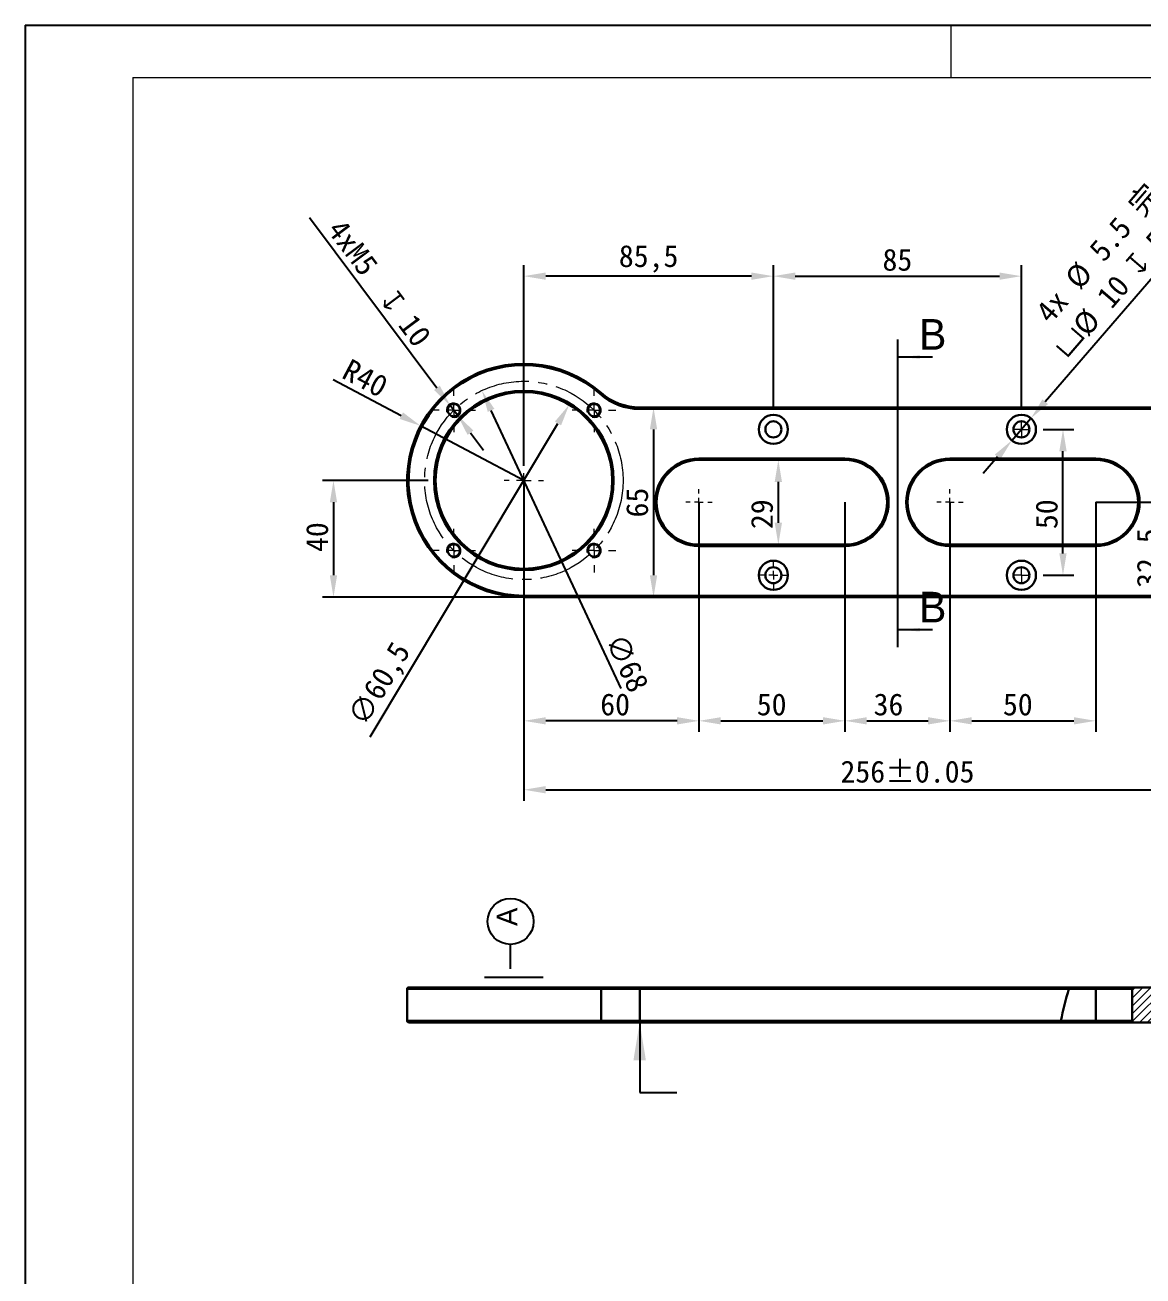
# Model space of a CAD drawing. Header units: millimetres. Extents: x 13 to 7248, y -1201 to 1478.
# Drawn here: x 5490.6 to 5873.7, y 482.3 to 911 of the extents above; entities that cross this region are included whole.
import ezdxf

# ---------------------------------------------------------------- set-up
doc = ezdxf.new("R2010")
doc.units = ezdxf.units.MM
doc.header["$LTSCALE"] = 5
doc.header["$PDSIZE"] = -1
doc.linetypes.add('CENTER2', pattern=[28.575, 19.05, -3.175, 3.175, -3.175])
doc.linetypes.add('SLD-实线', pattern=[0])
doc.layers.get('0').update_dxf_attribs({"lineweight": 30})
for name, color, linetype, lineweight in [('中心线层', 1, 'CENTER2', 13), ('剖面层', 2, 'Continuous', 15), ('粗实线', 7, 'SLD-实线', 15), ('细实线层', 5, 'Continuous', 15)]:
    doc.layers.add(name, color=color, linetype=linetype, lineweight=lineweight)
for name, color, linetype in [('图框', 7, 'SLD-实线'), ('文字层', 7, 'SLD-实线'), ('标注层', 96, 'SLD-实线'), ('标注线', 4, 'SLD-实线')]:
    doc.layers.add(name, color=color, linetype=linetype)
doc.styles.add('SLDTEXTSTYLE3', font='', dxfattribs={"bigfont": 'bigfont'})
doc.styles.get("Standard").update_dxf_attribs({"font": ''})
doc.styles.get('SLDTEXTSTYLE3').set_extended_font_data('汉仪长仿宋体')
doc.styles.get('Standard').set_extended_font_data('SimSun')
doc.dimstyles.new('SLDDIMSTYLE14', dxfattribs={"dimtxt": 17.5, "dimasz": 13, "dimexe": 0, "dimexo": 0.0625, "dimgap": 4.375, "dimtad": 0, "dimtih": 1, "dimtoh": 1, "dimdec": 1, "dimlfac": 2, "dimrnd": 1e-09, "dimzin": 12, "dimdsep": 46, "dimtxsty": 'SLDTEXTSTYLE3', "dimsah": 1, "dimcen": 0, "dimadec": 0, "dimazin": 3, "dimtfac": 1, "dimtofl": 0, "dimtmove": 0, "dimatfit": 3, "dimfxl": 0, "dimfrac": 2, "dimtolj": 1, "dimtzin": 12, "dimarcsym": 0})
doc.dimstyles.new('副本3-1', dxfattribs={"dimscale": 3, "dimtxt": 2.5, "dimasz": 2.5, "dimexe": 1.25, "dimexo": 0, "dimtad": 1, "dimtxsty": 'Standard', "dimcen": 2.5, "dimclrt": 256, "dimadec": 0, "dimazin": 0, "dimtfac": 1, "dimtmove": 0, "dimatfit": 3, "dimfxl": 0, "dimarcsym": 0})
pattern_1 = [(45, (5483.0774, 23.6117), (-1.3470384, 1.3470384), [])]

# ---------------------------------------------------------------- blocks, each defined once
blk = doc.blocks.new('*D235')
at = {"layer": 'Defpoints', "color": 0}
for p in [(5647.12, 785.75), (5675.92, 724.15)]:
    blk.add_point(p, dxfattribs=at)
at = {"layer": '标注层', "color": 0, "lineweight": -2}
blk.add_line((5694.84, 683.68), (5650.3, 778.95), dxfattribs=at)
at = {"layer": '标注层', "color": 0}
blk.add_solid([(5651.43, 779.48), (5649.17, 778.43), (5647.12, 785.75)], dxfattribs=at)
at = {"layer": '标注层', "insert": (5696.04, 703.24), "char_height": 7.5, "attachment_point": 1, "rotation": 295.0548}
blk.add_mtext('∅68', dxfattribs=at)
blk = doc.blocks.new('*D236')
at = {"layer": 'Defpoints', "color": 0}
for p in [(5626.15, 773.64), (5661.52, 754.95)]:
    blk.add_point(p, dxfattribs=at)
at = {"layer": '标注层', "color": 0, "lineweight": -2}
for p, q in [((5596.13, 789.5), (5619.52, 777.14)), ((5661.52, 754.95), (5626.15, 773.64))]:
    blk.add_line(p, q, dxfattribs=at)
at = {"layer": '标注层', "color": 0}
blk.add_solid([(5620.11, 778.25), (5618.94, 776.04), (5626.15, 773.64)], dxfattribs=at)
at = {"layer": '标注层', "insert": (5602.17, 796.92), "char_height": 7.5, "attachment_point": 1, "rotation": 332.1456}
blk.add_mtext('R40', dxfattribs=at)
blk = doc.blocks.new('*D237')
at = {"layer": 'Defpoints', "color": 0}
for p in [(5677.06, 780.9), (5645.98, 729)]:
    blk.add_point(p, dxfattribs=at)
at = {"layer": '标注层', "color": 0, "lineweight": -2}
blk.add_line((5608.89, 667.06), (5673.21, 774.47), dxfattribs=at)
at = {"layer": '标注层', "color": 0}
blk.add_solid([(5672.14, 775.11), (5674.28, 773.82), (5677.06, 780.9)], dxfattribs=at)
at = {"layer": '标注层', "insert": (5600.73, 674.13), "char_height": 7.5, "attachment_point": 1, "rotation": 59.0834}
blk.add_mtext('∅60,5', dxfattribs=at)
blk = doc.blocks.new('*D238')
at = {"layer": 'Defpoints', "color": 0}
for p in [(5628.77, 754.95), (5596.28, 714.95), (5661.52, 714.95)]:
    blk.add_point(p, dxfattribs=at)
at = {"layer": '标注层', "color": 0, "lineweight": -2}
for p, q in [((5628.77, 754.95), (5592.53, 754.95)), ((5596.28, 747.45), (5596.28, 722.45)), ((5661.52, 714.95), (5592.53, 714.95))]:
    blk.add_line(p, q, dxfattribs=at)
at = {"layer": '标注层', "color": 0}
for points in [[(5595.03, 747.45), (5597.53, 747.45), (5596.28, 754.95)], [(5595.03, 722.45), (5597.53, 722.45), (5596.28, 714.95)]]:
    blk.add_solid(points, dxfattribs=at)
at = {"layer": '标注层', "insert": (5586.9, 735.52), "char_height": 7.5, "attachment_point": 2, "rotation": 90}
blk.add_mtext('40', dxfattribs=at)
blk = doc.blocks.new('*D239')
at = {"layer": 'Defpoints', "color": 0}
for p in [(5721.52, 747.45), (5661.52, 722.2), (5661.52, 672.56)]:
    blk.add_point(p, dxfattribs=at)
at = {"layer": '标注层', "color": 0, "lineweight": -2}
for p, q in [((5721.52, 747.45), (5721.52, 668.81)), ((5661.52, 722.2), (5661.52, 668.81)), ((5714.02, 672.56), (5669.02, 672.56))]:
    blk.add_line(p, q, dxfattribs=at)
at = {"layer": '标注层', "color": 0}
for points in [[(5669.02, 673.81), (5669.02, 671.31), (5661.52, 672.56)], [(5714.02, 673.81), (5714.02, 671.31), (5721.52, 672.56)]]:
    blk.add_solid(points, dxfattribs=at)
at = {"layer": '标注层', "insert": (5692.8, 681.94), "char_height": 7.5, "attachment_point": 2}
blk.add_mtext('60', dxfattribs=at)
blk = doc.blocks.new('*D240')
at = {"layer": 'Defpoints', "color": 0}
for p in [(5721.52, 747.45), (5771.52, 747.45), (5771.52, 672.56)]:
    blk.add_point(p, dxfattribs=at)
at = {"layer": '标注层', "color": 0, "lineweight": -2}
for p, q in [((5721.52, 747.45), (5721.52, 668.81)), ((5771.52, 747.45), (5771.52, 668.81)), ((5729.02, 672.56), (5764.02, 672.56))]:
    blk.add_line(p, q, dxfattribs=at)
at = {"layer": '标注层', "color": 0}
for points in [[(5729.02, 673.81), (5729.02, 671.31), (5721.52, 672.56)], [(5764.02, 673.81), (5764.02, 671.31), (5771.52, 672.56)]]:
    blk.add_solid(points, dxfattribs=at)
at = {"layer": '标注层', "insert": (5746.43, 681.94), "char_height": 7.5, "attachment_point": 2}
blk.add_mtext('50', dxfattribs=at)
blk = doc.blocks.new('*D241')
at = {"layer": 'Defpoints', "color": 0}
for p in [(5771.52, 747.45), (5807.52, 747.45), (5807.52, 672.56)]:
    blk.add_point(p, dxfattribs=at)
at = {"layer": '标注层', "color": 0, "lineweight": -2}
for p, q in [((5771.52, 747.45), (5771.52, 668.81)), ((5807.52, 747.45), (5807.52, 668.81)), ((5779.02, 672.56), (5800.02, 672.56))]:
    blk.add_line(p, q, dxfattribs=at)
at = {"layer": '标注层', "color": 0}
for points in [[(5779.02, 673.81), (5779.02, 671.31), (5771.52, 672.56)], [(5800.02, 673.81), (5800.02, 671.31), (5807.52, 672.56)]]:
    blk.add_solid(points, dxfattribs=at)
at = {"layer": '标注层', "insert": (5786.47, 681.94), "char_height": 7.5, "attachment_point": 2}
blk.add_mtext('36', dxfattribs=at)
blk = doc.blocks.new('*D242')
at = {"layer": 'Defpoints', "color": 0}
for p in [(5807.52, 747.45), (5857.52, 747.45), (5857.52, 672.56)]:
    blk.add_point(p, dxfattribs=at)
at = {"layer": '标注层', "color": 0, "lineweight": -2}
for p, q in [((5807.52, 747.45), (5807.52, 668.81)), ((5857.52, 747.45), (5857.52, 668.81)), ((5815.02, 672.56), (5850.02, 672.56))]:
    blk.add_line(p, q, dxfattribs=at)
at = {"layer": '标注层', "color": 0}
for points in [[(5815.02, 673.81), (5815.02, 671.31), (5807.52, 672.56)], [(5850.02, 673.81), (5850.02, 671.31), (5857.52, 672.56)]]:
    blk.add_solid(points, dxfattribs=at)
at = {"layer": '标注层', "insert": (5830.8, 681.94), "char_height": 7.5, "attachment_point": 2}
blk.add_mtext('50', dxfattribs=at)
blk = doc.blocks.new('*D243')
at = {"layer": 'Defpoints', "color": 0}
for p in [(5661.52, 824.95), (5747.02, 779.95), (5661.52, 759.95)]:
    blk.add_point(p, dxfattribs=at)
at = {"layer": '标注层', "color": 0, "lineweight": -2}
for p, q in [((5661.52, 759.95), (5661.52, 828.7)), ((5747.02, 779.95), (5747.02, 828.7)), ((5739.52, 824.95), (5669.02, 824.95))]:
    blk.add_line(p, q, dxfattribs=at)
at = {"layer": '标注层', "color": 0}
for points in [[(5669.02, 826.2), (5669.02, 823.7), (5661.52, 824.95)], [(5739.52, 826.2), (5739.52, 823.7), (5747.02, 824.95)]]:
    blk.add_solid(points, dxfattribs=at)
at = {"layer": '标注层', "insert": (5704.27, 835.58), "char_height": 7.5, "attachment_point": 2}
blk.add_mtext('85,5', dxfattribs=at)
blk = doc.blocks.new('*D244')
at = {"layer": 'Defpoints', "color": 0}
for p in [(5832.02, 824.95), (5747.02, 779.95), (5832.02, 779.95)]:
    blk.add_point(p, dxfattribs=at)
at = {"layer": '标注层', "color": 0, "lineweight": -2}
for p, q in [((5747.02, 779.95), (5747.02, 828.7)), ((5832.02, 779.95), (5832.02, 828.7)), ((5754.52, 824.95), (5824.52, 824.95))]:
    blk.add_line(p, q, dxfattribs=at)
at = {"layer": '标注层', "color": 0}
for points in [[(5754.52, 826.2), (5754.52, 823.7), (5747.02, 824.95)], [(5824.52, 826.2), (5824.52, 823.7), (5832.02, 824.95)]]:
    blk.add_solid(points, dxfattribs=at)
at = {"layer": '标注层', "insert": (5789.52, 834.32), "char_height": 7.5, "attachment_point": 2}
blk.add_mtext('85', dxfattribs=at)
blk = doc.blocks.new('*D245')
at = {"layer": 'Defpoints', "color": 0}
for p in [(5839.52, 772.45), (5846.27, 772.45), (5839.52, 722.45)]:
    blk.add_point(p, dxfattribs=at)
at = {"layer": '标注层', "color": 0, "lineweight": -2}
for p, q in [((5839.52, 772.45), (5850.02, 772.45)), ((5846.27, 729.95), (5846.27, 764.95)), ((5839.52, 722.45), (5850.02, 722.45))]:
    blk.add_line(p, q, dxfattribs=at)
at = {"layer": '标注层', "color": 0}
for points in [[(5845.02, 764.95), (5847.52, 764.95), (5846.27, 772.45)], [(5845.02, 729.95), (5847.52, 729.95), (5846.27, 722.45)]]:
    blk.add_solid(points, dxfattribs=at)
at = {"layer": '标注层', "insert": (5836.9, 743.37), "char_height": 7.5, "attachment_point": 2, "rotation": 90}
blk.add_mtext('50', dxfattribs=at)
blk = doc.blocks.new('*D246')
at = {"layer": 'Defpoints', "color": 0}
for p in [(5771.52, 761.95), (5748.72, 732.95), (5771.52, 732.95)]:
    blk.add_point(p, dxfattribs=at)
at = {"layer": '标注层', "color": 0, "lineweight": -2}
for p, q in [((5771.52, 761.95), (5744.97, 761.95)), ((5748.72, 754.45), (5748.72, 740.45)), ((5771.52, 732.95), (5744.97, 732.95))]:
    blk.add_line(p, q, dxfattribs=at)
at = {"layer": '标注层', "color": 0}
for points in [[(5747.47, 754.45), (5749.97, 754.45), (5748.72, 761.95)], [(5747.47, 740.45), (5749.97, 740.45), (5748.72, 732.95)]]:
    blk.add_solid(points, dxfattribs=at)
at = {"layer": '标注层', "insert": (5739.34, 743.37), "char_height": 7.5, "attachment_point": 2, "rotation": 90}
blk.add_mtext('29', dxfattribs=at)
blk = doc.blocks.new('*D247')
at = {"layer": 'Defpoints', "color": 0}
for p in [(5701.21, 779.95), (5661.52, 714.95), (5705.95, 714.95)]:
    blk.add_point(p, dxfattribs=at)
at = {"layer": '标注层', "color": 0, "lineweight": -2}
for p, q in [((5701.21, 779.95), (5709.7, 779.95)), ((5705.95, 772.45), (5705.95, 722.45)), ((5661.52, 714.95), (5709.7, 714.95))]:
    blk.add_line(p, q, dxfattribs=at)
at = {"layer": '标注层', "color": 0}
for points in [[(5704.7, 772.45), (5707.2, 772.45), (5705.95, 779.95)], [(5704.7, 722.45), (5707.2, 722.45), (5705.95, 714.95)]]:
    blk.add_solid(points, dxfattribs=at)
at = {"layer": '标注层', "insert": (5696.57, 747.35), "char_height": 7.5, "attachment_point": 2, "rotation": 90}
blk.add_mtext('65', dxfattribs=at)
blk = doc.blocks.new('*D248')
at = {"layer": 'Defpoints', "color": 0}
for p in [(5661.52, 754.95), (5917.52, 754.95), (5917.52, 648.95)]:
    blk.add_point(p, dxfattribs=at)
at = {"layer": '标注层', "color": 0, "lineweight": -2}
for p, q in [((5661.52, 754.95), (5661.52, 645.2)), ((5917.52, 754.95), (5917.52, 645.2)), ((5669.02, 648.95), (5910.02, 648.95))]:
    blk.add_line(p, q, dxfattribs=at)
at = {"layer": '标注层', "color": 0}
for points in [[(5669.02, 650.2), (5669.02, 647.7), (5661.52, 648.95)], [(5910.02, 650.2), (5910.02, 647.7), (5917.52, 648.95)]]:
    blk.add_solid(points, dxfattribs=at)
at = {"layer": '标注层', "insert": (5792.97, 658.91), "char_height": 7.5, "attachment_point": 2}
blk.add_mtext('256%%P0.05', dxfattribs=at)
blk = doc.blocks.new('*D249')
at = {"layer": 'Defpoints', "color": 0}
for p in [(5636.22, 780.67), (5638.74, 777.31)]:
    blk.add_point(p, dxfattribs=at)
at = {"layer": '标注层', "color": 0, "lineweight": -2}
for p, q in [((5588.01, 845.08), (5631.73, 786.68)), ((5638.74, 777.31), (5636.22, 780.67)), ((5643.23, 771.3), (5647.73, 765.3))]:
    blk.add_line(p, q, dxfattribs=at)
at = {"layer": '标注层', "color": 0}
for points in [[(5632.73, 787.42), (5630.73, 785.93), (5636.22, 780.67)], [(5644.23, 772.05), (5642.23, 770.56), (5638.74, 777.31)]]:
    blk.add_solid(points, dxfattribs=at)
at = {"layer": '标注层', "insert": (5596.77, 849.29), "char_height": 7.5, "attachment_point": 1, "rotation": 306.8128}
blk.add_mtext(' 4xM5  {\\fGDT|b0|i0|c134|p2;x} 10', dxfattribs=at)
blk = doc.blocks.new('*D251')
at = {"layer": 'Defpoints', "color": 0}
for p in [(5835.29, 776.24), (5828.76, 768.66)]:
    blk.add_point(p, dxfattribs=at)
at = {"layer": '标注层', "color": 0, "lineweight": -2}
for p, q in [((5914.13, 867.66), (5840.18, 781.91)), ((5828.76, 768.66), (5835.29, 776.24)), ((5823.86, 762.98), (5818.96, 757.3))]:
    blk.add_line(p, q, dxfattribs=at)
at = {"layer": '标注层', "color": 0}
for points in [[(5839.24, 782.73), (5841.13, 781.1), (5835.29, 776.24)], [(5822.91, 763.8), (5824.8, 762.17), (5828.76, 768.66)]]:
    blk.add_solid(points, dxfattribs=at)
at = {"layer": '标注层', "insert": (5832.98, 809.29), "char_height": 7.5, "attachment_point": 1, "rotation": 49.2277}
blk.add_mtext(' 4x %%C 5.5 完全贯穿\\P{\\fGDT|b0|i0|c134|p2;v}%%C 10 {\\fGDT|b0|i0|c134|p2;x} 5.7', dxfattribs=at)
blk = doc.blocks.new('*D252')
at = {"layer": 'Defpoints', "color": 0}
for p in [(5857.52, 747.45), (5882.19, 714.95), (5917.52, 714.95)]:
    blk.add_point(p, dxfattribs=at)
at = {"layer": '标注层', "color": 0, "lineweight": -2}
for p, q in [((5857.52, 747.45), (5885.94, 747.45)), ((5882.19, 739.95), (5882.19, 722.45)), ((5917.52, 714.95), (5878.44, 714.95))]:
    blk.add_line(p, q, dxfattribs=at)
at = {"layer": '标注层', "color": 0}
for points in [[(5880.94, 739.95), (5883.44, 739.95), (5882.19, 747.45)], [(5880.94, 722.45), (5883.44, 722.45), (5882.19, 714.95)]]:
    blk.add_solid(points, dxfattribs=at)
at = {"layer": '标注层', "insert": (5871.56, 728.31), "char_height": 7.5, "attachment_point": 2, "rotation": 90}
blk.add_mtext('32,5', dxfattribs=at)
blk = doc.blocks.new('SW_CENTERMARKSYMBOL_1')
at = {"color": 0, "linetype": 'SLD-实线', "lineweight": 0}
for p, q in [((0, 8.33), (0, 11.25)), ((-8.33, 0), (-11.25, 0)), ((0, 0), (-4.17, 0)), ((0, 0), (0, 4.17)), ((0, 0), (0, -4.17)), ((0, 0), (4.17, 0)), ((8.33, 0), (11.25, 0)), ((0, -8.33), (0, -11.25))]:
    blk.add_line(p, q, dxfattribs=at)
blk = doc.blocks.new('SW_CENTERMARKSYMBOL_6')
at = {"color": 0, "linetype": 'SLD-实线', "lineweight": 0}
for p, q in [((0, 8.33), (0, 12.5)), ((-8.33, 0), (-12.5, 0)), ((0, 0), (-4.17, 0)), ((0, 0), (0, 4.17)), ((0, 0), (0, -4.17)), ((0, 0), (4.17, 0)), ((8.33, 0), (12.5, 0)), ((0, -8.33), (0, -12.5))]:
    blk.add_line(p, q, dxfattribs=at)
blk = doc.blocks.new('SW_CENTERMARKSYMBOL_7')
at = {"color": 0, "linetype": 'SLD-实线', "lineweight": 0}
for p, q in [((0, 8.33), (0, 12.5)), ((-8.33, 0), (-12.5, 0)), ((0, 0), (-4.17, 0)), ((0, 0), (0, 4.17)), ((0, 0), (0, -4.17)), ((0, 0), (4.17, 0)), ((8.33, 0), (12.5, 0)), ((0, -8.33), (0, -12.5))]:
    blk.add_line(p, q, dxfattribs=at)
blk = doc.blocks.new('SW_CENTERMARKSYMBOL_8')
at = {"color": 0, "linetype": 'SLD-实线', "lineweight": 0}
for p, q in [((0, 8.33), (0, 12.5)), ((-8.33, 0), (-12.5, 0)), ((0, 0), (-4.17, 0)), ((0, 0), (0, 4.17)), ((0, 0), (0, -4.17)), ((0, 0), (4.17, 0)), ((8.33, 0), (12.5, 0)), ((0, -8.33), (0, -12.5))]:
    blk.add_line(p, q, dxfattribs=at)
blk = doc.blocks.new('SW_CENTERMARKSYMBOL_9')
at = {"color": 0, "linetype": 'SLD-实线', "lineweight": 0}
for p, q in [((0, 8.33), (0, 12.5)), ((-8.33, 0), (-12.5, 0)), ((0, 0), (-4.17, 0)), ((0, 0), (0, 4.17)), ((0, 0), (0, -4.17)), ((0, 0), (4.17, 0)), ((8.33, 0), (12.5, 0)), ((0, -8.33), (0, -12.5))]:
    blk.add_line(p, q, dxfattribs=at)
blk = doc.blocks.new('SW_CENTERMARKSYMBOL_14')
at = {"color": 0, "linetype": 'SLD-实线', "lineweight": 0}
for p, q in [((-2.5, 0), (-4.6, 0)), ((0, 0), (-2.5, 0)), ((0, 2.5), (0, 4.6)), ((0, 0), (0, 2.5)), ((0, 0), (0, -2.5)), ((0, 0), (2.5, 0)), ((2.5, 0), (4.6, 0)), ((0, -2.5), (0, -4.6))]:
    blk.add_line(p, q, dxfattribs=at)
blk = doc.blocks.new('SW_CENTERMARKSYMBOL_15')
at = {"color": 0, "linetype": 'SLD-实线', "lineweight": 0}
for p, q in [((-2.5, 0), (-4.6, 0)), ((0, 0), (-2.5, 0)), ((0, 2.5), (0, 4.6)), ((0, 0), (0, 2.5)), ((0, 0), (0, -2.5)), ((0, 0), (2.5, 0)), ((2.5, 0), (4.6, 0)), ((0, -2.5), (0, -4.6))]:
    blk.add_line(p, q, dxfattribs=at)
blk = doc.blocks.new('SW_CENTERMARKSYMBOL_17')
at = {"color": 0, "linetype": 'SLD-实线', "lineweight": 0}
for p, q in [((0, 5), (0, 7.5)), ((-5, 0), (-7.5, 0)), ((0, 0), (-2.5, 0)), ((0, 0), (0, 2.5)), ((0, 0), (0, -2.5)), ((0, 0), (2.5, 0)), ((5, 0), (7.5, 0)), ((0, -5), (0, -7.5))]:
    blk.add_line(p, q, dxfattribs=at)
blk = doc.blocks.new('SW_CENTERMARKSYMBOL_19')
at = {"color": 0, "linetype": 'SLD-实线', "lineweight": 0}
for p, q in [((0, 5), (0, 7.5)), ((-5, 0), (-7.5, 0)), ((0, 0), (-2.5, 0)), ((0, 0), (0, 2.5)), ((0, 0), (0, -2.5)), ((0, 0), (2.5, 0)), ((5, 0), (7.5, 0)), ((0, -5), (0, -7.5))]:
    blk.add_line(p, q, dxfattribs=at)
blk = doc.blocks.new('SW_CENTERMARKSYMBOL_20')
at = {"color": 0, "linetype": 'SLD-实线', "lineweight": 0}
for p, q in [((0, 5), (0, 7.5)), ((-5, 0), (-7.5, 0)), ((0, 0), (-2.5, 0)), ((0, 0), (0, 2.5)), ((0, 0), (0, -2.5)), ((0, 0), (2.5, 0)), ((5, 0), (7.5, 0)), ((0, -5), (0, -7.5))]:
    blk.add_line(p, q, dxfattribs=at)
blk = doc.blocks.new('SW_DATUMTAG_0')
at = {"layer": '文字层', "color": 0}
for p, q in [((-17.7, -6.86), (-17.7, 13.21)), ((-14.66, 4.33), (-6.34, 4.33))]:
    blk.add_line(p, q, dxfattribs=at)
blk.add_circle((1.53, 4.33), 7.87, dxfattribs=at)
at = {"layer": '文字层', "color": 0, "insert": (0, 9.02), "char_height": 7, "attachment_point": 1, "style": 'SLDTEXTSTYLE3'}
blk.add_mtext('A', dxfattribs=at)

msp = doc.modelspace()

# ---------------------------------------------------------------- hatches: boundary and pattern name
h = msp.add_hatch()
h.set_pattern_fill('ANSI31', color=256, scale=0.6, style=0)
h.set_pattern_definition(pattern_1)
edge = h.paths.add_edge_path(flags=0)
edge.add_spline(control_points=[(5845.574, 569.7278), (5845.5638, 569.6712), (5845.5536, 569.6138), (5845.5441, 569.5604), (5845.5346, 569.5069), (5845.5257, 569.4559), (5845.5179, 569.4118), (5845.5102, 569.368), (5845.5036, 569.3296), (5845.4984, 569.3002), (5845.4934, 569.2712), (5845.4897, 569.25), (5845.4877, 569.2384), (5845.4865, 569.2314), (5845.4859, 569.2278), (5845.4859, 569.2278)], knot_values=[0, 0, 0, 0, 0.0001725, 0.0001725, 0.0001725, 0.00034508, 0.00034508, 0.00034508, 0.00051632, 0.00051632, 0.00051632, 0.000685, 0.000685, 0.000685, 0.00078715, 0.00078715, 0.00078715, 0.00078715], weights=[1, 1, 1, 1, 1, 1, 1, 1, 1, 1, 1, 1, 1, 1, 1, 1], degree=3, periodic=0)
edge.add_spline(control_points=[(5845.4859, 569.2278), (5845.4859, 569.2278), (5845.4875, 569.2373), (5845.4907, 569.2554), (5845.4938, 569.2734), (5845.4985, 569.3006), (5845.5044, 569.3346), (5845.5104, 569.3688), (5845.5177, 569.4108), (5845.5259, 569.4571), (5845.5342, 569.5041), (5845.5435, 569.5568), (5845.5531, 569.6109), (5845.5599, 569.6491), (5845.567, 569.6886), (5845.574, 569.7278)], knot_values=[0, 0, 0, 0, 0.00016604, 0.00016604, 0.00016604, 0.00033202, 0.00033202, 0.00033202, 0.00049904, 0.00049904, 0.00049904, 0.00066842, 0.00066842, 0.00066842, 0.00078715, 0.00078715, 0.00078715, 0.00078715], weights=[1, 1, 1, 1, 1, 1, 1, 1, 1, 1, 1, 1, 1, 1, 1, 1], degree=3, periodic=0)
edge.add_spline(control_points=[(5845.574, 569.7278), (5846.2236, 573.3442), (5847.1536, 577.0425), (5848.3205, 580.7278)], knot_values=[0.78613429, 0.78613429, 0.78613429, 0.78613429, 0.81083292, 0.81083292, 0.81083292, 0.81083292], weights=[1, 1, 1, 1], degree=3, periodic=0)
edge.add_spline(control_points=[(5848.3205, 580.7278), (5848.3389, 580.7859), (5848.3576, 580.8449), (5848.3751, 580.8997), (5848.3926, 580.9546), (5848.4093, 581.007), (5848.4238, 581.0521), (5848.4379, 581.0962), (5848.4502, 581.1346), (5848.4595, 581.1635), (5848.4684, 581.191), (5848.4747, 581.2106), (5848.4779, 581.2204), (5848.4795, 581.2253), (5848.4803, 581.2278), (5848.4803, 581.2278)], knot_values=[0, 0, 0, 0, 0.00018295, 0.00018295, 0.00018295, 0.00036614, 0.00036614, 0.00036614, 0.00054506, 0.00054506, 0.00054506, 0.00071541, 0.00071541, 0.00071541, 0.00080065, 0.00080065, 0.00080065, 0.00080065], weights=[1, 1, 1, 1, 1, 1, 1, 1, 1, 1, 1, 1, 1, 1, 1, 1], degree=3, periodic=0)
edge.add_spline(control_points=[(5848.4803, 581.2278), (5848.4803, 581.2278), (5848.4774, 581.2188), (5848.4718, 581.2017), (5848.4663, 581.1845), (5848.458, 581.1589), (5848.4478, 581.127), (5848.4373, 581.0944), (5848.4246, 581.0546), (5848.4105, 581.0107), (5848.3958, 580.9647), (5848.3794, 580.9132), (5848.3625, 580.8601), (5848.3488, 580.8171), (5848.3346, 580.7723), (5848.3205, 580.7278)], knot_values=[0, 0, 0, 0, 0.00016192, 0.00016192, 0.00016192, 0.00032363, 0.00032363, 0.00032363, 0.00048869, 0.00048869, 0.00048869, 0.0006614, 0.0006614, 0.0006614, 0.00080063, 0.00080063, 0.00080063, 0.00080063], weights=[1, 1, 1, 1, 1, 1, 1, 1, 1, 1, 1, 1, 1, 1, 1, 1], degree=3, periodic=0)
edge.add_spline(control_points=[(5848.3205, 580.7278), (5847.6868, 578.7266), (5847.123, 576.7215), (5846.6361, 574.7278)], knot_values=[0.18916708, 0.18916708, 0.18916708, 0.18916708, 0.20257924, 0.20257924, 0.20257924, 0.20257924], weights=[1, 1, 1, 1], degree=3, periodic=0)
edge.add_spline(control_points=[(5846.6361, 574.7278), (5846.626, 574.6865), (5846.6159, 574.645), (5846.6061, 574.6049), (5846.5931, 574.5512), (5846.5805, 574.499), (5846.5693, 574.4524), (5846.5583, 574.4071), (5846.5485, 574.3659), (5846.5404, 574.3323), (5846.5325, 574.2991), (5846.5261, 574.2725), (5846.5219, 574.2548), (5846.5177, 574.2371), (5846.5155, 574.2278), (5846.5155, 574.2278)], knot_values=[0, 0, 0, 0, 0.00012745, 0.00012745, 0.00012745, 0.00029917, 0.00029917, 0.00029917, 0.0004665, 0.0004665, 0.0004665, 0.00063191, 0.00063191, 0.00063191, 0.00079744, 0.00079744, 0.00079744, 0.00079744], weights=[1, 1, 1, 1, 1, 1, 1, 1, 1, 1, 1, 1, 1, 1, 1, 1], degree=3, periodic=0)
edge.add_spline(control_points=[(5846.5155, 574.2278), (5846.5155, 574.2278), (5846.5162, 574.231), (5846.5177, 574.2371), (5846.5203, 574.248), (5846.5252, 574.2686), (5846.532, 574.2971), (5846.539, 574.3263), (5846.5482, 574.3647), (5846.5587, 574.4086), (5846.5694, 574.4531), (5846.5819, 574.5047), (5846.5949, 574.5587), (5846.608, 574.6127), (5846.6221, 574.6706), (5846.6361, 574.7278)], knot_values=[0, 0, 0, 0, 0.00009668, 0.00009668, 0.00009668, 0.0002677, 0.0002677, 0.0002677, 0.00044358, 0.00044358, 0.00044358, 0.00062205, 0.00062205, 0.00062205, 0.00080035, 0.00080035, 0.00080035, 0.00080035], weights=[1, 1, 1, 1, 1, 1, 1, 1, 1, 1, 1, 1, 1, 1, 1, 1], degree=3, periodic=0)
edge.add_spline(control_points=[(5846.6361, 574.7278), (5847.123, 576.7215), (5847.6868, 578.7266), (5848.3205, 580.7278)], knot_values=[0.79742076, 0.79742076, 0.79742076, 0.79742076, 0.81083292, 0.81083292, 0.81083292, 0.81083292], weights=[1, 1, 1, 1], degree=3, periodic=0)
edge.add_spline(control_points=[(5848.3205, 580.7278), (5848.3389, 580.7859), (5848.3576, 580.8449), (5848.3751, 580.8997), (5848.3926, 580.9546), (5848.4093, 581.007), (5848.4238, 581.0521), (5848.4379, 581.0962), (5848.4502, 581.1346), (5848.4595, 581.1635), (5848.4684, 581.191), (5848.4747, 581.2106), (5848.4779, 581.2204), (5848.4795, 581.2253), (5848.4803, 581.2278), (5848.4803, 581.2278)], knot_values=[0, 0, 0, 0, 0.00018295, 0.00018295, 0.00018295, 0.00036614, 0.00036614, 0.00036614, 0.00054506, 0.00054506, 0.00054506, 0.00071541, 0.00071541, 0.00071541, 0.00080065, 0.00080065, 0.00080065, 0.00080065], weights=[1, 1, 1, 1, 1, 1, 1, 1, 1, 1, 1, 1, 1, 1, 1, 1], degree=3, periodic=0)
edge.add_spline(control_points=[(5848.4803, 581.2278), (5848.4803, 581.2278), (5848.4774, 581.2188), (5848.4718, 581.2017), (5848.4663, 581.1845), (5848.458, 581.1589), (5848.4478, 581.127), (5848.4373, 581.0944), (5848.4246, 581.0546), (5848.4105, 581.0107), (5848.3958, 580.9647), (5848.3794, 580.9132), (5848.3625, 580.8601), (5848.3488, 580.8171), (5848.3346, 580.7723), (5848.3205, 580.7278)], knot_values=[0, 0, 0, 0, 0.00016192, 0.00016192, 0.00016192, 0.00032363, 0.00032363, 0.00032363, 0.00048869, 0.00048869, 0.00048869, 0.0006614, 0.0006614, 0.0006614, 0.00080063, 0.00080063, 0.00080063, 0.00080063], weights=[1, 1, 1, 1, 1, 1, 1, 1, 1, 1, 1, 1, 1, 1, 1, 1], degree=3, periodic=0)
edge.add_spline(control_points=[(5848.3205, 580.7278), (5847.1536, 577.0425), (5846.2236, 573.3442), (5845.574, 569.7278)], knot_values=[0.18916708, 0.18916708, 0.18916708, 0.18916708, 0.21386571, 0.21386571, 0.21386571, 0.21386571], weights=[1, 1, 1, 1], degree=3, periodic=0)
at = {"layer": '剖面层'}
h = msp.add_hatch(dxfattribs=at)
h.set_pattern_fill('ANSI31', color=256, scale=0.6, style=0)
h.set_pattern_definition(pattern_1)
edge = h.paths.add_edge_path(flags=0)
edge.add_line((5887.5205, 575.5278), (5887.5205, 581.2278))
edge.add_line((5887.5205, 581.2278), (5870.5109, 581.2278))
edge.add_spline(control_points=[(5870.5109, 581.2278), (5870.4711, 581.2278), (5870.4313, 581.2242), (5870.3922, 581.2172), (5870.319, 581.2039), (5870.2468, 581.1777), (5870.1828, 581.1399), (5870.1216, 581.1037), (5870.0657, 581.0553), (5870.023, 580.9984), (5869.9861, 580.9492), (5869.9578, 580.8918), (5869.943, 580.832), (5869.9345, 580.7981), (5869.9301, 580.7628), (5869.9301, 580.7278)], knot_values=[0.00076729, 0.00076729, 0.00076729, 0.00076729, 0.00088619, 0.00088619, 0.00088619, 0.00111011, 0.00111011, 0.00111011, 0.00132452, 0.00132452, 0.00132452, 0.00150983, 0.00150983, 0.00150983, 0.00161457, 0.00161457, 0.00161457, 0.00161457], weights=[1, 1, 1, 1, 1, 1, 1, 1, 1, 1, 1, 1, 1, 1, 1, 1], degree=3, periodic=0)
edge.add_line((5869.9301, 580.7278), (5869.9301, 569.7278))
edge.add_spline(control_points=[(5869.9301, 569.7278), (5869.9301, 569.7238), (5869.9302, 569.7199), (5869.9303, 569.7159), (5869.9317, 569.6673), (5869.9416, 569.6183), (5869.9589, 569.5729), (5869.9762, 569.5274), (5870.0013, 569.4842), (5870.0316, 569.4461), (5870.0647, 569.4045), (5870.1047, 569.3678), (5870.1484, 569.3377), (5870.1982, 569.3034), (5870.2538, 569.2767), (5870.3113, 569.2585), (5870.3755, 569.2382), (5870.4436, 569.2278), (5870.5109, 569.2278)], knot_values=[0.00176164, 0.00176164, 0.00176164, 0.00176164, 0.00177336, 0.00177336, 0.00177336, 0.00191892, 0.00191892, 0.00191892, 0.00206461, 0.00206461, 0.00206461, 0.00222343, 0.00222343, 0.00222343, 0.0024041, 0.0024041, 0.0024041, 0.00260581, 0.00260581, 0.00260581, 0.00260581], weights=[1, 1, 1, 1, 1, 1, 1, 1, 1, 1, 1, 1, 1, 1, 1, 1, 1, 1, 1], degree=3, periodic=0)
edge.add_line((5870.5109, 569.2278), (5886.7705, 569.2278))
edge.add_line((5886.7705, 569.2278), (5887.2705, 569.7278))
edge.add_line((5887.2705, 569.7278), (5887.2705, 573.2278))
edge.add_line((5887.2705, 573.2278), (5889.7705, 573.2278))
edge.add_line((5889.7705, 573.2278), (5889.7705, 575.5278))
edge.add_line((5889.7705, 575.5278), (5887.5205, 575.5278))

# ---------------------------------------------------------------- linework, layer by layer
for p, q in [((5701.2067, 779.4485), (5701.2067, 779.9485)), ((5701.2067, 779.9485), (5877.8342, 779.9485)), ((5877.8342, 779.4485), (5701.2067, 779.4485)), ((5721.5205, 761.9485), (5721.5205, 762.4485)), ((5721.5205, 762.4485), (5771.5205, 762.4485)), ((5771.5205, 761.9485), (5721.5205, 761.9485)), ((5771.5205, 761.9485), (5771.5205, 762.4485)), ((5807.5205, 761.9485), (5807.5205, 762.4485)), ((5807.5205, 762.4485), (5857.5205, 762.4485)), ((5857.5205, 761.9485), (5807.5205, 761.9485)), ((5857.5205, 761.9485), (5857.5205, 762.4485)), ((5721.5205, 732.4485), (5721.5205, 732.9485)), ((5721.5205, 732.9485), (5771.5205, 732.9485)), ((5771.5205, 732.4485), (5721.5205, 732.4485)), ((5771.5205, 732.4485), (5771.5205, 732.9485)), ((5807.5205, 732.4485), (5807.5205, 732.9485)), ((5807.5205, 732.9485), (5857.5205, 732.9485)), ((5857.5205, 732.4485), (5807.5205, 732.4485)), ((5857.5205, 732.4485), (5857.5205, 732.9485)), ((5661.5205, 714.9485), (5661.5205, 715.4485)), ((5661.5205, 715.4485), (5917.5205, 715.4485)), ((5917.5205, 714.9485), (5661.5205, 714.9485)), ((5621.5205, 580.7278), (5621.5205, 569.7278)), ((5687.978, 580.7278), (5621.5205, 580.7278)), ((5622.0205, 581.2278), (5687.6473, 581.2278)), ((5687.6473, 581.2278), (5701.2067, 581.2278)), ((5687.978, 569.7278), (5687.978, 580.7278)), ((5701.2067, 580.7278), (5687.978, 580.7278)), ((5701.2067, 580.7278), (5701.2067, 581.2278)), ((5701.2067, 581.2278), (5848.4803, 581.2278)), ((5701.2067, 580.7278), (5701.2067, 569.7278)), ((5848.3205, 580.7278), (5701.2067, 580.7278)), ((5857.5205, 580.7278), (5848.3205, 580.7278)), ((5848.4803, 581.2278), (5857.5205, 581.2278)), ((5857.5205, 581.2278), (5857.5205, 580.7278)), ((5857.5205, 581.2278), (5870.5109, 581.2278)), ((5857.5205, 569.7278), (5857.5205, 580.7278)), ((5869.9301, 580.7278), (5857.5205, 580.7278)), ((5869.9301, 580.7278), (5869.9301, 569.7278)), ((5870.5109, 581.2278), (5887.5205, 581.2278)), ((5621.5205, 569.7278), (5687.978, 569.7278)), ((5687.6473, 569.2278), (5622.0205, 569.2278)), ((5701.2067, 569.2278), (5687.6473, 569.2278)), ((5687.978, 569.7278), (5701.2067, 569.7278)), ((5701.2067, 569.2278), (5701.2067, 569.7278)), ((5701.2067, 569.7278), (5845.574, 569.7278)), ((5845.4859, 569.2278), (5701.2067, 569.2278)), ((5857.5205, 569.2278), (5845.4859, 569.2278)), ((5845.574, 569.7278), (5857.5205, 569.7278)), ((5857.5205, 569.2278), (5857.5205, 569.7278)), ((5857.5205, 569.7278), (5869.9427, 569.7278)), ((5870.5109, 569.2278), (5857.5205, 569.2278)), ((5870.5109, 569.2278), (5886.7705, 569.2278))]:
    msp.add_line(p, q)
at = {"flags": 128}
for points in [[(5687.6473, 784.5735), (5687.7118, 784.6467), (5687.7738, 784.717), (5687.831, 784.7818), (5687.8811, 784.8387), (5687.9222, 784.8853), (5687.9528, 784.92), (5687.9716, 784.9413), (5687.978, 784.9485)], [(5687.978, 580.7278), (5687.9716, 580.8254), (5687.9528, 580.9191), (5687.9223, 581.0056), (5687.8811, 581.0814), (5687.831, 581.1435), (5687.7738, 581.1897), (5687.7118, 581.2182), (5687.6473, 581.2278)], [(5687.6473, 569.2278), (5687.7118, 569.2374), (5687.7738, 569.2659), (5687.831, 569.3121), (5687.8811, 569.3743), (5687.9223, 569.45), (5687.9528, 569.5365), (5687.9716, 569.6303), (5687.978, 569.7278)]]:
    msp.add_lwpolyline(points, dxfattribs=at)
for centre, radius in [((5661.5205, 754.9485), 30.75), ((5661.5205, 754.9485), 30.25), ((5637.4788, 778.9901), 2.1), ((5685.5621, 778.9901), 2.1), ((5747.0205, 772.4485), 5), ((5832.0205, 772.4485), 5), ((5747.0205, 772.4485), 2.75), ((5832.0205, 772.4485), 2.75), ((5637.4788, 730.9069), 2.1), ((5685.5621, 730.9069), 2.1), ((5747.0205, 722.4485), 5), ((5747.0205, 722.4485), 2.75), ((5832.0205, 722.4485), 5), ((5832.0205, 722.4485), 2.75)]:
    msp.add_circle(centre, radius)
for centre, radius, start, end in [((5661.5205, 754.9485), 40, 48.590378, 270), ((5661.5205, 754.9485), 39.5, 48.590378, 270), ((5701.2067, 799.9485), 20.5, 228.590378, 270), ((5701.2067, 799.9485), 20, 228.590378, 270), ((5721.5205, 747.4485), 15, 90, 270), ((5721.5205, 747.4485), 14.5, 90, 270), ((5771.5205, 747.4485), 15, 270, 90), ((5771.5205, 747.4485), 14.5, 270, 90), ((5807.5205, 747.4485), 15, 90, 270), ((5807.5205, 747.4485), 14.5, 90, 270), ((5857.5205, 747.4485), 15, 270, 90), ((5857.5205, 747.4485), 14.5, 270, 90), ((5622.0205, 580.7278), 0.5, 90, 180), ((5622.0205, 569.7278), 0.5, 180, 270)]:
    msp.add_arc(centre, radius, start, end)
msp.add_open_spline([(5848.3205, 580.7278), (5847.1536, 577.0425), (5846.2236, 573.3442), (5845.574, 569.7278)], degree=3)
for points, knots in [([(5848.4803, 581.2278), (5848.4803, 581.2278), (5848.4617, 581.1703), (5848.4019, 580.9841), (5848.3613, 580.8567), (5848.3205, 580.7278)], [0, 0, 0, 0, 0.5, 0.5, 1, 1, 1, 1]), ([(5870.5109, 581.2278), (5870.3697, 581.2278), (5870.226, 581.1817), (5870.0611, 581.05), (5870.0137, 580.9945), (5869.9485, 580.8697), (5869.9301, 580.7986), (5869.9301, 580.7278)], [0, 0, 0, 0, 0.5, 0.5, 0.75, 0.75, 1, 1, 1, 1]), ([(5845.574, 569.7278), (5845.5505, 569.5968), (5845.5278, 569.4685), (5845.4954, 569.2831), (5845.4859, 569.2278), (5845.4859, 569.2278)], [0, 0, 0, 0, 0.5, 0.5, 1, 1, 1, 1]), ([(5869.9301, 569.7278), (5869.9301, 569.6566), (5869.9484, 569.5861), (5870.0139, 569.4609), (5870.0609, 569.4058), (5870.2269, 569.2732), (5870.3685, 569.2278), (5870.5109, 569.2278)], [0, 0, 0, 0, 0.25, 0.25, 0.5, 0.5, 1, 1, 1, 1])]:
    msp.add_open_spline(points, degree=3, knots=knots)
at = {"layer": '中心线层', "ltscale": 0.2}
msp.add_circle((5661.5205, 754.9485), 34, dxfattribs=at)
at = {"layer": '图框'}
for q in [(6106.4774, 911.0117), (5490.5774, 28.1117)]:
    msp.add_line((5490.5774, 911.0117), q, dxfattribs=at)
at = {"layer": '标注线'}
for p, q in [((5789.5205, 803.2276), (5789.5205, 697.7709)), ((5801.5205, 797.2276), (5789.5205, 797.2276)), ((5801.5205, 703.7709), (5789.5205, 703.7709))]:
    msp.add_line(p, q, dxfattribs=at)
for points in [[(5789.5205, 797.2276), (5797.3205, 796.6276), (5797.3205, 797.8276)], [(5789.5205, 703.7709), (5797.3205, 703.1709), (5797.3205, 704.3709)]]:
    msp.add_solid(points, dxfattribs=at)
at = {"layer": '粗实线'}
for p, q in [((5807.9774, 893.0117), (5807.9774, 911.0117)), ((5527.4774, 893.0117), (6088.4774, 893.0117)), ((5527.4774, 893.0117), (5527.4774, 47.0117))]:
    msp.add_line(p, q, dxfattribs=at)
at = {"layer": '细实线层'}
for centre in [(5637.4788, 778.9901), (5685.5621, 778.9901), (5637.4788, 730.9069), (5685.5621, 730.9069)]:
    msp.add_arc(centre, 2.5, 255, 195, dxfattribs=at)

# ---------------------------------------------------------------- block references
at = {"layer": '中心线层', "xscale": 0.599999999999909, "yscale": 0.6000000000000014, "zscale": 0.6}
for name, p in [('SW_CENTERMARKSYMBOL_8', (5637.4788, 778.9901)), ('SW_CENTERMARKSYMBOL_7', (5685.5621, 778.9901)), ('SW_CENTERMARKSYMBOL_14', (5832.0205, 772.4485)), ('SW_CENTERMARKSYMBOL_1', (5661.5205, 754.9485)), ('SW_CENTERMARKSYMBOL_19', (5721.5205, 747.4485)), ('SW_CENTERMARKSYMBOL_20', (5807.5205, 747.4485)), ('SW_CENTERMARKSYMBOL_9', (5637.4788, 730.9069)), ('SW_CENTERMARKSYMBOL_6', (5685.5621, 730.9069)), ('SW_CENTERMARKSYMBOL_17', (5747.0205, 722.4485)), ('SW_CENTERMARKSYMBOL_15', (5832.0205, 722.4485))]:
    msp.add_blockref(name, p, dxfattribs=at)
at = {"layer": '文字层', "rotation": 90}
msp.add_blockref('SW_DATUMTAG_0', (5661.2754, 602.2768), dxfattribs=at)

# ---------------------------------------------------------------- texts
at = {"layer": '标注线', "char_height": 10.5, "attachment_point": 1, "style": 'SLDTEXTSTYLE3'}
for insert in [(5796.9467, 810.2385), (5796.9467, 716.7819)]:
    msp.add_mtext('B', dxfattribs=dict(at, insert=insert))

# ---------------------------------------------------------------- dimensions: what is measured, and where the dimension line sits
at = {"layer": '标注层'}
dim = msp.add_diameter_dim_2p(p1=(5828.7552, 768.6619), p2=(5835.2857, 776.2351), text=' 4x %%C 5.5 完全贯穿\\P{\\fGDT|b0|i0|c134|p2;v}%%C 10 {\\fGDT|b0|i0|c134|p2;x} 5.7', dimstyle='副本3-1', dxfattribs=at)
dim.commit()
dim.dimension.update_dxf_attribs({"geometry": '*D251', "text_midpoint": (5881.7773, 830.1487), "dimtype": 163})
dim = msp.add_diameter_dim_2p(p1=(5638.7372, 777.3089), p2=(5636.2205, 780.6714), text=' 4xM5  {\\fGDT|b0|i0|c134|p2;x} 10', dimstyle='副本3-1', dxfattribs=at)
dim.commit()
dim.dimension.update_dxf_attribs({"geometry": '*D249', "text_midpoint": (5612.1893, 822.2987)})
for base, p1, p2, picture, middle in [((5661.5205, 824.9485), (5747.0205, 779.9485), (5661.5205, 759.9485), '*D243', (5704.2705, 824.9485)), ((5661.5205, 672.5609), (5721.5205, 747.4485), (5661.5205, 722.1985), '*D239', (5692.8015, 672.5609))]:
    dim = msp.add_linear_dim(base=base, p1=p1, p2=p2, dimstyle='副本3-1', dxfattribs=at)
    dim.commit()
    dim.dimension.update_dxf_attribs({"geometry": picture, "text_midpoint": middle, "dimtype": 160})
for base, p1, p2, angle, picture, middle in [((5832.0205, 824.9485), (5747.0205, 779.9485), (5832.0205, 779.9485), 0, '*D244', (5789.5205, 824.9485)), ((5705.9483, 714.9485), (5701.2067, 779.9485), (5661.5205, 714.9485), 90, '*D247', (5705.9483, 747.3522)), ((5846.2747, 772.4485), (5839.5205, 722.4485), (5839.5205, 772.4485), 90, '*D245', (5846.2747, 743.3728)), ((5748.7176, 732.9485), (5771.5205, 761.9485), (5771.5205, 732.9485), 90, '*D246', (5748.7176, 743.3728)), ((5596.2752, 714.9485), (5628.7705, 754.9485), (5661.5205, 714.9485), 90, '*D238', (5596.2752, 735.5215)), ((5771.5205, 672.5609), (5721.5205, 747.4485), (5771.5205, 747.4485), 0, '*D240', (5746.4262, 672.5609)), ((5807.5205, 672.5609), (5771.5205, 747.4485), (5807.5205, 747.4485), 0, '*D241', (5786.466, 672.5609)), ((5857.5205, 672.5609), (5807.5205, 747.4485), (5857.5205, 747.4485), 0, '*D242', (5830.7957, 672.5609)), ((5882.1915, 714.9485), (5857.5205, 747.4485), (5917.5205, 714.9485), 90, '*D252', (5882.1915, 728.3063))]:
    dim = msp.add_linear_dim(base=base, p1=p1, p2=p2, angle=angle, dimstyle='副本3-1', dxfattribs=at)
    dim.commit()
    dim.dimension.update_dxf_attribs({"geometry": picture, "text_midpoint": middle, "dimtype": 160})
dim = msp.add_radius_dim(center=(5661.5205, 754.9485), mpoint=(5626.155, 773.6375), dimstyle='副本3-1', dxfattribs=at)
dim.commit()
dim.dimension.update_dxf_attribs({"geometry": '*D236', "text_midpoint": (5607.1396, 790.0484)})
for p1, p2, picture, middle in [((5675.919, 724.1478), (5647.122, 785.7492), '*D235', (5690.7968, 692.3216)), ((5645.9783, 728.9965), (5677.0626, 780.9004), '*D237', (5616.5363, 679.8349))]:
    dim = msp.add_diameter_dim_2p(p1=p1, p2=p2, dimstyle='副本3-1', dxfattribs=at)
    dim.commit()
    dim.dimension.update_dxf_attribs({"geometry": picture, "text_midpoint": middle, "dimtype": 163})
dim = msp.add_linear_dim(base=(5917.5205, 648.9485), p1=(5661.5205, 754.9485), p2=(5917.5205, 754.9485), angle=0, text='<>%%P0.05', dimstyle='副本3-1', dxfattribs=at)
dim.commit()
dim.dimension.update_dxf_attribs({"geometry": '*D248', "text_midpoint": (5792.9733, 648.9485), "dimtype": 160})

# ---------------------------------------------------------------- leaders
msp.add_leader([(5701.2067, 569.2278), (5701.2067, 545.2278), (5713.9067, 545.2278)], dimstyle='SLDDIMSTYLE14', dxfattribs=at)

doc.saveas('drawing.dxf')
